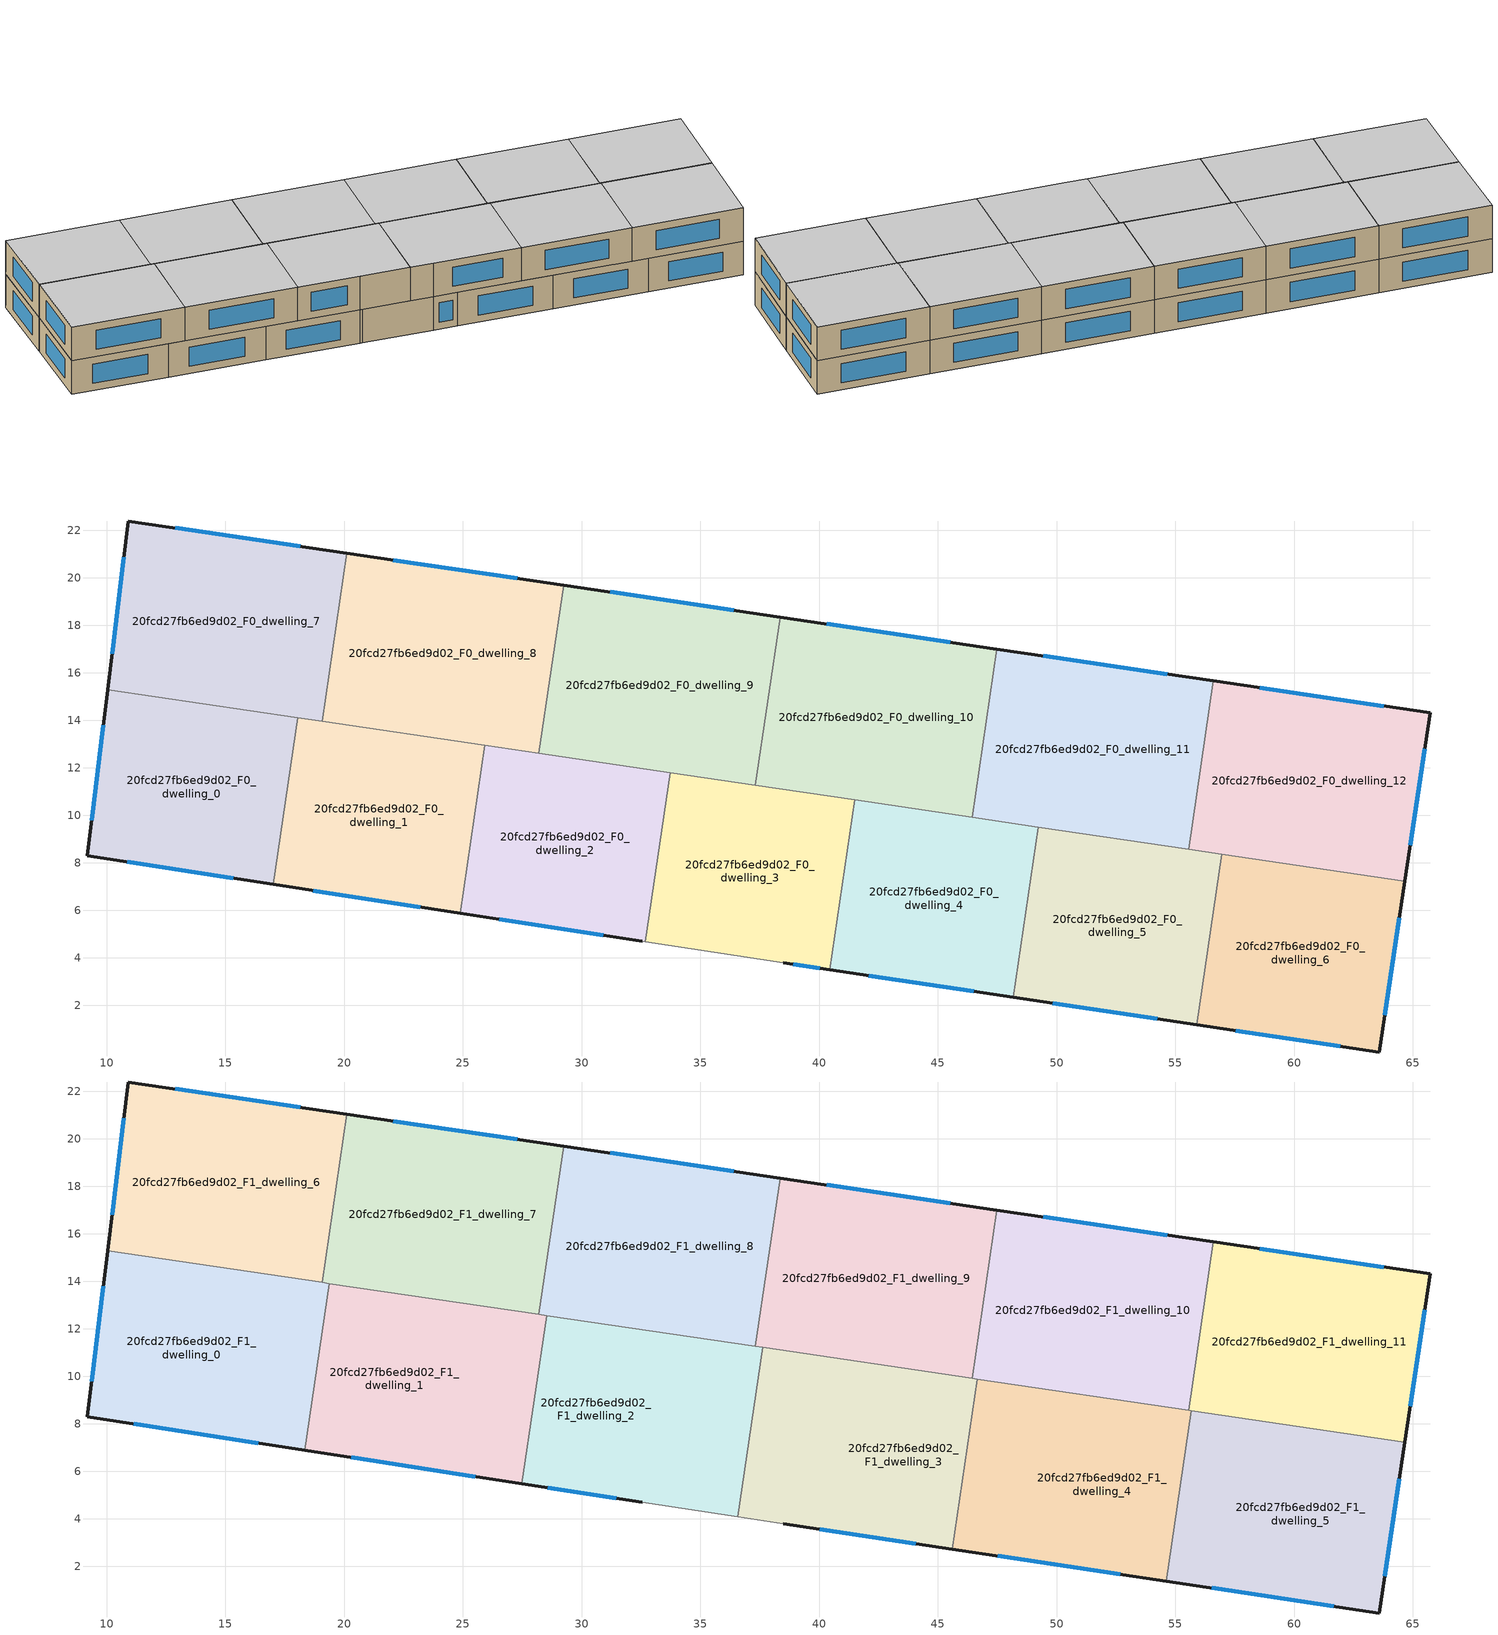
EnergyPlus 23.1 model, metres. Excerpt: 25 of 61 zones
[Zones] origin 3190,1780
20fcd27fb6ed9d02_F0_dwelling_0
 floor ground (EU_floor_Construction): 18.06,14.11 17.02,7.1 9.18,8.31 10.04,15.29 z0
 wall outside (EU_wall_Construction): 10.04,15.29 9.18,8.31 17.02,7.1 z0:3
 wall to 20fcd27fb6ed9d02_F0_dwelling_1 (EU_wall_Construction): 17.02,7.1 18.06,14.11 z0:3
 wall to 20fcd27fb6ed9d02_F0_dwelling_7 (EU_wall_Construction): 18.06,14.11 10.04,15.29 z0:3
 window (EU_Window_Construction): 10.86,8.05 15.34,7.36 / 9.86,13.79 9.37,9.8 z0.64:2.36
20fcd27fb6ed9d02_F0_dwelling_1
 floor ground (EU_floor_Construction): 25.93,12.95 24.89,5.88 17.02,7.1 18.06,14.11 z0
 wall outside (EU_wall_Construction): 17.02,7.1 24.89,5.88 z0:3
 wall to 20fcd27fb6ed9d02_F0_dwelling_2 (EU_wall_Construction): 24.89,5.88 25.93,12.95 z0:3
 wall to 20fcd27fb6ed9d02_F0_dwelling_8 (EU_wall_Construction): 25.93,12.95 19.08,13.96 z0:3
 wall to 20fcd27fb6ed9d02_F0_dwelling_7 (EU_wall_Construction): 19.08,13.96 18.06,14.11 z0:3
 window (EU_Window_Construction): 18.71,6.84 23.2,6.14 z0.64:2.36
20fcd27fb6ed9d02_F0_dwelling_10
 floor ground (EU_floor_Construction): 47.48,17.01 46.44,9.92 37.32,11.27 38.36,18.35 z0
 wall outside (EU_wall_Construction): 47.48,17.01 38.36,18.35 z0:3
 wall to 20fcd27fb6ed9d02_F0_dwelling_11 (EU_wall_Construction): 46.44,9.92 47.48,17.01 z0:3
 wall to 20fcd27fb6ed9d02_F0_dwelling_9 (EU_wall_Construction): 38.36,18.35 37.32,11.27 z0:3
 wall to 20fcd27fb6ed9d02_F0_dwelling_4 (EU_wall_Construction): 41.49,10.65 46.44,9.92 z0:3
 wall to 20fcd27fb6ed9d02_F0_dwelling_3 (EU_wall_Construction): 37.32,11.27 41.49,10.65 z0:3
 window (EU_Window_Construction): 45.53,17.29 40.32,18.06 z0.64:2.36
20fcd27fb6ed9d02_F0_dwelling_11
 floor ground (EU_floor_Construction): 56.6,15.66 55.56,8.58 46.44,9.92 47.48,17.01 z0
 wall outside (EU_wall_Construction): 56.6,15.66 47.48,17.01 z0:3
 wall to 20fcd27fb6ed9d02_F0_dwelling_12 (EU_wall_Construction): 55.56,8.58 56.6,15.66 z0:3
 wall to 20fcd27fb6ed9d02_F0_dwelling_5 (EU_wall_Construction): 49.23,9.51 55.56,8.58 z0:3
 wall to 20fcd27fb6ed9d02_F0_dwelling_4 (EU_wall_Construction): 46.44,9.92 49.23,9.51 z0:3
 window (EU_Window_Construction): 54.65,15.95 49.44,16.72 z0.64:2.36
20fcd27fb6ed9d02_F0_dwelling_12
 floor ground (EU_floor_Construction): 65.73,14.32 64.67,7.24 55.56,8.58 56.6,15.66 z0
 wall outside (EU_wall_Construction): 64.67,7.24 65.73,14.32 56.6,15.66 z0:3
 wall to 20fcd27fb6ed9d02_F0_dwelling_6 (EU_wall_Construction): 56.95,8.37 64.67,7.24 z0:3
 wall to 20fcd27fb6ed9d02_F0_dwelling_5 (EU_wall_Construction): 55.56,8.58 56.95,8.37 z0:3
 window (EU_Window_Construction): 64.89,8.75 65.51,12.8 / 63.78,14.6 58.56,15.37 z0.64:2.36
20fcd27fb6ed9d02_F0_dwelling_2
 floor ground (EU_floor_Construction): 33.73,11.79 32.68,4.68 32.54,4.7 24.89,5.88 25.93,12.95 z0
 wall outside (EU_wall_Construction): 24.89,5.88 32.54,4.7 z0:3
 wall to 20fcd27fb6ed9d02_F0_dwelling_3 (EU_wall_Construction): 32.68,4.68 33.73,11.79 z0:3
 wall adiabatic (EU_wall_Construction): 32.54,4.7 32.68,4.68 z0:3
 wall to 20fcd27fb6ed9d02_F0_dwelling_9 (EU_wall_Construction): 33.73,11.79 28.2,12.61 z0:3
 wall to 20fcd27fb6ed9d02_F0_dwelling_8 (EU_wall_Construction): 28.2,12.61 25.93,12.95 z0:3
 window (EU_Window_Construction): 26.53,5.63 30.9,4.95 z0.64:2.36
20fcd27fb6ed9d02_F0_dwelling_3
 floor ground (EU_floor_Construction): 41.49,10.65 40.44,3.5 38.5,3.79 32.68,4.68 33.73,11.79 z0
 wall outside (EU_wall_Construction): 38.5,3.79 40.44,3.5 z0:3
 wall to 20fcd27fb6ed9d02_F0_dwelling_4 (EU_wall_Construction): 40.44,3.5 41.49,10.65 z0:3
 wall adiabatic (EU_wall_Construction): 32.68,4.68 38.5,3.79 z0:3
 wall to 20fcd27fb6ed9d02_F0_dwelling_9 (EU_wall_Construction): 37.32,11.27 33.73,11.79 z0:3
 window (EU_Window_Construction): 38.91,3.73 40.03,3.56 z0.64:2.36
 ceiling adiabatic (EU_roof_Construction): 40.44,3.5 41.49,10.65 33.73,11.79 32.68,4.68 38.5,3.79 z3
20fcd27fb6ed9d02_F0_dwelling_4
 floor ground (EU_floor_Construction): 49.23,9.51 48.18,2.34 40.44,3.5 41.49,10.65 z0
 wall outside (EU_wall_Construction): 40.44,3.5 48.18,2.34 z0:3
 wall to 20fcd27fb6ed9d02_F0_dwelling_5 (EU_wall_Construction): 48.18,2.34 49.23,9.51 z0:3
 window (EU_Window_Construction): 42.1,3.25 46.52,2.59 z0.64:2.36
20fcd27fb6ed9d02_F0_dwelling_5
 floor ground (EU_floor_Construction): 56.95,8.37 55.89,1.19 48.18,2.34 49.23,9.51 z0
 wall outside (EU_wall_Construction): 48.18,2.34 55.89,1.19 z0:3
 wall to 20fcd27fb6ed9d02_F0_dwelling_6 (EU_wall_Construction): 55.89,1.19 56.95,8.37 z0:3
 window (EU_Window_Construction): 49.83,2.1 54.24,1.44 z0.64:2.36
20fcd27fb6ed9d02_F0_dwelling_6
 floor ground (EU_floor_Construction): 64.67,7.24 63.58,0.04 55.89,1.19 56.95,8.37 z0
 wall outside (EU_wall_Construction): 55.89,1.19 63.58,0.04 64.67,7.24 z0:3
 window (EU_Window_Construction): 63.81,1.58 64.43,5.69 / 57.54,0.94 61.93,0.29 z0.64:2.36
20fcd27fb6ed9d02_F0_dwelling_7
 floor ground (EU_floor_Construction): 20.12,21.04 19.08,13.96 10.04,15.29 10.92,22.4 z0
 wall outside (EU_wall_Construction): 20.12,21.04 10.92,22.4 10.04,15.29 z0:3
 wall to 20fcd27fb6ed9d02_F0_dwelling_8 (EU_wall_Construction): 19.08,13.96 20.12,21.04 z0:3
 window (EU_Window_Construction): 10.73,20.87 10.23,16.81 / 18.15,21.33 12.89,22.11 z0.64:2.36
20fcd27fb6ed9d02_F0_dwelling_8
 floor ground (EU_floor_Construction): 29.24,19.7 28.2,12.61 19.08,13.96 20.12,21.04 z0
 wall outside (EU_wall_Construction): 29.24,19.7 20.12,21.04 z0:3
 wall to 20fcd27fb6ed9d02_F0_dwelling_9 (EU_wall_Construction): 28.2,12.61 29.24,19.7 z0:3
 window (EU_Window_Construction): 27.29,19.98 22.08,20.75 z0.64:2.36
20fcd27fb6ed9d02_F0_dwelling_9
 floor ground (EU_floor_Construction): 38.36,18.35 37.32,11.27 28.2,12.61 29.24,19.7 z0
 wall outside (EU_wall_Construction): 38.36,18.35 29.24,19.7 z0:3
 window (EU_Window_Construction): 36.41,18.64 31.2,19.41 z0.64:2.36
20fcd27fb6ed9d02_F1_dwelling_0
 floor to 20fcd27fb6ed9d02_F0_dwelling_0 (EU_floor_Construction): 18.06,14.11 17.02,7.1 9.18,8.31 10.04,15.29 z3
 floor to 20fcd27fb6ed9d02_F0_dwelling_1 (EU_floor_Construction): 19.37,13.91 18.34,6.89 17.02,7.1 18.06,14.11 z3
 wall outside (EU_wall_Construction): 10.04,15.29 9.18,8.31 18.34,6.89 z3:6
 wall to 20fcd27fb6ed9d02_F1_dwelling_1 (EU_wall_Construction): 18.34,6.89 19.37,13.91 z3:6
 wall to 20fcd27fb6ed9d02_F1_dwelling_6 (EU_wall_Construction): 19.08,13.96 10.04,15.29 z3:6
 wall to 20fcd27fb6ed9d02_F1_dwelling_7 (EU_wall_Construction): 19.37,13.91 19.08,13.96 z3:6
 window (EU_Window_Construction): 11.14,8 16.38,7.2 / 9.86,13.79 9.37,9.8 z3.64:5.36
 ceiling to 20fcd27fb6ed9d02_F2_dwelling_0 (EU_floor_Construction): 18.34,6.89 19.37,13.91 10.04,15.29 9.18,8.31 z6
20fcd27fb6ed9d02_F1_dwelling_1
 floor to 20fcd27fb6ed9d02_F0_dwelling_1 (EU_floor_Construction): 25.93,12.95 24.89,5.88 18.34,6.89 19.37,13.91 z3
 floor to 20fcd27fb6ed9d02_F0_dwelling_2 (EU_floor_Construction): 28.53,12.56 27.49,5.48 24.89,5.88 25.93,12.95 z3
 wall outside (EU_wall_Construction): 18.34,6.89 27.49,5.48 z3:6
 wall to 20fcd27fb6ed9d02_F1_dwelling_2 (EU_wall_Construction): 27.49,5.48 28.53,12.56 z3:6
 wall to 20fcd27fb6ed9d02_F1_dwelling_7 (EU_wall_Construction): 28.2,12.61 19.37,13.91 z3:6
 wall to 20fcd27fb6ed9d02_F1_dwelling_8 (EU_wall_Construction): 28.53,12.56 28.2,12.61 z3:6
 window (EU_Window_Construction): 20.3,6.59 25.53,5.78 z3.64:5.36
 ceiling to 20fcd27fb6ed9d02_F2_dwelling_1 (EU_floor_Construction): 27.49,5.48 28.53,12.56 19.37,13.91 18.34,6.89 z6
20fcd27fb6ed9d02_F1_dwelling_10
 floor to 20fcd27fb6ed9d02_F0_dwelling_11 (EU_floor_Construction): 56.6,15.66 55.56,8.58 46.44,9.92 47.48,17.01 z3
 wall outside (EU_wall_Construction): 56.6,15.66 47.48,17.01 z3:6
 wall to 20fcd27fb6ed9d02_F1_dwelling_11 (EU_wall_Construction): 55.56,8.58 56.6,15.66 z3:6
 wall to 20fcd27fb6ed9d02_F1_dwelling_9 (EU_wall_Construction): 47.48,17.01 46.44,9.92 z3:6
 wall to 20fcd27fb6ed9d02_F1_dwelling_4 (EU_wall_Construction): 46.66,9.89 55.56,8.58 z3:6
 wall to 20fcd27fb6ed9d02_F1_dwelling_3 (EU_wall_Construction): 46.44,9.92 46.66,9.89 z3:6
 window (EU_Window_Construction): 54.65,15.95 49.44,16.72 z3.64:5.36
 ceiling to 20fcd27fb6ed9d02_F2_dwelling_10 (EU_floor_Construction): 55.56,8.58 56.6,15.66 47.48,17.01 46.44,9.92 z6
20fcd27fb6ed9d02_F1_dwelling_11
 floor to 20fcd27fb6ed9d02_F0_dwelling_12 (EU_floor_Construction): 65.73,14.32 64.67,7.24 55.56,8.58 56.6,15.66 z3
 wall outside (EU_wall_Construction): 64.67,7.24 65.73,14.32 56.6,15.66 z3:6
 wall to 20fcd27fb6ed9d02_F1_dwelling_5 (EU_wall_Construction): 55.67,8.56 64.67,7.24 z3:6
 wall to 20fcd27fb6ed9d02_F1_dwelling_4 (EU_wall_Construction): 55.56,8.58 55.67,8.56 z3:6
 window (EU_Window_Construction): 64.89,8.75 65.51,12.8 / 63.78,14.6 58.56,15.37 z3.64:5.36
 ceiling to 20fcd27fb6ed9d02_F2_dwelling_11 (EU_floor_Construction): 64.67,7.24 65.73,14.32 56.6,15.66 55.56,8.58 z6
20fcd27fb6ed9d02_F1_dwelling_2
 floor to 20fcd27fb6ed9d02_F0_dwelling_2 (EU_floor_Construction): 33.73,11.79 32.68,4.68 32.54,4.7 27.49,5.48 28.53,12.56 z3
 floor adiabatic (EU_floor_Construction): 37.62,11.22 36.57,4.09 32.68,4.68 33.73,11.79 z3
 wall outside (EU_wall_Construction): 27.49,5.48 32.54,4.7 z3:6
 wall to 20fcd27fb6ed9d02_F1_dwelling_3 (EU_wall_Construction): 36.57,4.09 37.62,11.22 z3:6
 wall adiabatic (EU_wall_Construction): 32.54,4.7 36.57,4.09 z3:6
 wall to 20fcd27fb6ed9d02_F1_dwelling_8 (EU_wall_Construction): 37.32,11.27 28.53,12.56 z3:6
 wall to 20fcd27fb6ed9d02_F1_dwelling_9 (EU_wall_Construction): 37.62,11.22 37.32,11.27 z3:6
 window (EU_Window_Construction): 28.57,5.31 31.46,4.86 z3.64:5.36
 ceiling to 20fcd27fb6ed9d02_F2_dwelling_2 (EU_floor_Construction): 36.57,4.09 37.62,11.22 28.53,12.56 27.49,5.48 32.54,4.7 z6
20fcd27fb6ed9d02_F1_dwelling_3
 floor to 20fcd27fb6ed9d02_F0_dwelling_4 (EU_floor_Construction): 46.66,9.89 45.6,2.73 40.44,3.5 41.49,10.65 z3
 floor adiabatic (EU_floor_Construction): 41.49,10.65 40.44,3.5 38.5,3.79 36.57,4.09 37.62,11.22 z3
 wall outside (EU_wall_Construction): 38.5,3.79 45.6,2.73 z3:6
 wall to 20fcd27fb6ed9d02_F1_dwelling_4 (EU_wall_Construction): 45.6,2.73 46.66,9.89 z3:6
 wall adiabatic (EU_wall_Construction): 36.57,4.09 38.5,3.79 z3:6
 wall to 20fcd27fb6ed9d02_F1_dwelling_9 (EU_wall_Construction): 46.44,9.92 37.62,11.22 z3:6
 window (EU_Window_Construction): 40.02,3.56 44.08,2.96 z3.64:5.36
 ceiling to 20fcd27fb6ed9d02_F2_dwelling_3 (EU_floor_Construction): 45.6,2.73 46.66,9.89 37.62,11.22 36.57,4.09 38.5,3.79 z6
20fcd27fb6ed9d02_F1_dwelling_4
 floor to 20fcd27fb6ed9d02_F0_dwelling_5 (EU_floor_Construction): 55.67,8.56 54.61,1.38 48.18,2.34 49.23,9.51 z3
 floor to 20fcd27fb6ed9d02_F0_dwelling_4 (EU_floor_Construction): 49.23,9.51 48.18,2.34 45.6,2.73 46.66,9.89 z3
 wall outside (EU_wall_Construction): 45.6,2.73 54.61,1.38 z3:6
 wall to 20fcd27fb6ed9d02_F1_dwelling_5 (EU_wall_Construction): 54.61,1.38 55.67,8.56 z3:6
 window (EU_Window_Construction): 47.53,2.44 52.68,1.67 z3.64:5.36
 ceiling to 20fcd27fb6ed9d02_F2_dwelling_4 (EU_floor_Construction): 54.61,1.38 55.67,8.56 46.66,9.89 45.6,2.73 z6
20fcd27fb6ed9d02_F1_dwelling_5
 floor to 20fcd27fb6ed9d02_F0_dwelling_6 (EU_floor_Construction): 64.67,7.24 63.58,0.04 55.89,1.19 56.95,8.37 z3
 floor to 20fcd27fb6ed9d02_F0_dwelling_5 (EU_floor_Construction): 56.95,8.37 55.89,1.19 54.61,1.38 55.67,8.56 z3
 wall outside (EU_wall_Construction): 54.61,1.38 63.58,0.04 64.67,7.24 z3:6
 window (EU_Window_Construction): 63.81,1.58 64.43,5.69 / 56.53,1.09 61.66,0.33 z3.64:5.36
 ceiling to 20fcd27fb6ed9d02_F2_dwelling_5 (EU_floor_Construction): 63.58,0.04 64.67,7.24 55.67,8.56 54.61,1.38 z6
20fcd27fb6ed9d02_F1_dwelling_6
 floor to 20fcd27fb6ed9d02_F0_dwelling_7 (EU_floor_Construction): 20.12,21.04 19.08,13.96 10.04,15.29 10.92,22.4 z3
 wall outside (EU_wall_Construction): 20.12,21.04 10.92,22.4 10.04,15.29 z3:6
 wall to 20fcd27fb6ed9d02_F1_dwelling_7 (EU_wall_Construction): 19.08,13.96 20.12,21.04 z3:6
 window (EU_Window_Construction): 10.73,20.87 10.23,16.81 / 18.15,21.33 12.89,22.11 z3.64:5.36
 ceiling to 20fcd27fb6ed9d02_F2_dwelling_6 (EU_floor_Construction): 19.08,13.96 20.12,21.04 10.92,22.4 10.04,15.29 z6
20fcd27fb6ed9d02_F1_dwelling_7
 floor to 20fcd27fb6ed9d02_F0_dwelling_8 (EU_floor_Construction): 29.24,19.7 28.2,12.61 19.08,13.96 20.12,21.04 z3
 wall outside (EU_wall_Construction): 29.24,19.7 20.12,21.04 z3:6
 wall to 20fcd27fb6ed9d02_F1_dwelling_8 (EU_wall_Construction): 28.2,12.61 29.24,19.7 z3:6
 window (EU_Window_Construction): 27.29,19.98 22.08,20.75 z3.64:5.36
 ceiling to 20fcd27fb6ed9d02_F2_dwelling_7 (EU_floor_Construction): 28.2,12.61 29.24,19.7 20.12,21.04 19.08,13.96 z6
20fcd27fb6ed9d02_F1_dwelling_8
 floor to 20fcd27fb6ed9d02_F0_dwelling_9 (EU_floor_Construction): 38.36,18.35 37.32,11.27 28.2,12.61 29.24,19.7 z3
 wall outside (EU_wall_Construction): 38.36,18.35 29.24,19.7 z3:6
 wall to 20fcd27fb6ed9d02_F1_dwelling_9 (EU_wall_Construction): 37.32,11.27 38.36,18.35 z3:6
 window (EU_Window_Construction): 36.41,18.64 31.2,19.41 z3.64:5.36
 ceiling to 20fcd27fb6ed9d02_F2_dwelling_8 (EU_floor_Construction): 37.32,11.27 38.36,18.35 29.24,19.7 28.2,12.61 z6
20fcd27fb6ed9d02_F1_dwelling_9
 floor to 20fcd27fb6ed9d02_F0_dwelling_10 (EU_floor_Construction): 47.48,17.01 46.44,9.92 37.32,11.27 38.36,18.35 z3
 wall outside (EU_wall_Construction): 47.48,17.01 38.36,18.35 z3:6
 window (EU_Window_Construction): 45.53,17.29 40.32,18.06 z3.64:5.36
 ceiling to 20fcd27fb6ed9d02_F2_dwelling_9 (EU_floor_Construction): 46.44,9.92 47.48,17.01 38.36,18.35 37.32,11.27 z6
[Building]
EU S2 Campaign: North Axis=0; Terrain=City; Solar Distribution=FullExterior
[Site:Location]
Yerevan-Zvartnots.Intl.AP: Latitude=40.15; Longitude=44.383; Time Zone=4; Elevation=854
[SizingPeriod:WeatherFileDays]
AnnualSizingPeriod: Begin Month=1; Begin Day of Month=1; End Month=12; End Day of Month=31; Day of Week for Start Day=Monday; Use Weather File Daylight Saving Period=No; Use Weather File Rain and Snow Indicators=No
[MATERIAL]
EU_InternalMass_Material: Roughness=MediumRough; Thickness=0.1; Conductivity=1; Density=1800; Specific Heat=900; Thermal Absorptance=0.9; Solar Absorptance=0.7; Visible Absorptance=0.7
[MATERIAL:NOMASS] Roughness=MediumRough; Thermal Absorptance=0.9; Solar Absorptance=0.7; Visible Absorptance=0.7
Name | Thermal Resistance
EU_wall_NoMass | 1.05043
EU_roof_NoMass | 1.45357
EU_floor_NoMass | 0.478065
[WINDOWMATERIAL:SIMPLEGLAZINGSYSTEM]
EU_Window_SimpleGlazing: UFactor=2.5566; Solar Heat Gain Coefficient=0.75; Visible Transmittance=0.75
[CONSTRUCTION]
EU_wall_Construction: EU_wall_NoMass
EU_roof_Construction: EU_roof_NoMass
EU_floor_Construction: EU_floor_NoMass
EU_Window_Construction: EU_Window_SimpleGlazing
EU_InternalMass_Construction: EU_InternalMass_Material
[ZONE] Type=1; Multiplier=1; Ceiling Height=autocalculate; Floor Area=autocalculate; Part of Total Floor Area=Yes
Name | Volume
20fcd27fb6ed9d02_F0_dwelling_0 | 169.736
20fcd27fb6ed9d02_F1_dwelling_0; 20fcd27fb6ed9d02_F1_dwelling_10; 20fcd27fb6ed9d02_F0_dwelling_11; 20fcd27fb6ed9d02_F1_dwelling_8; 20fcd27fb6ed9d02_F0_dwelling_9 | 198.022
20fcd27fb6ed9d02_F0_dwelling_1 | 169.756
20fcd27fb6ed9d02_F1_dwelling_1 | 198.021
20fcd27fb6ed9d02_F0_dwelling_10; 20fcd27fb6ed9d02_F1_dwelling_9 | 198.028
20fcd27fb6ed9d02_F1_dwelling_11; 20fcd27fb6ed9d02_F0_dwelling_12 | 198.026
20fcd27fb6ed9d02_F0_dwelling_2 | 169.744
20fcd27fb6ed9d02_F1_dwelling_2; 20fcd27fb6ed9d02_F1_dwelling_3 | 198.037
20fcd27fb6ed9d02_F0_dwelling_3; 20fcd27fb6ed9d02_F0_dwelling_6 | 169.745
20fcd27fb6ed9d02_F0_dwelling_4 | 169.759
20fcd27fb6ed9d02_F1_dwelling_4 | 198.036
20fcd27fb6ed9d02_F0_dwelling_5 | 169.753
20fcd27fb6ed9d02_F1_dwelling_5 | 198.029
20fcd27fb6ed9d02_F1_dwelling_6; 20fcd27fb6ed9d02_F0_dwelling_7 | 198.011
20fcd27fb6ed9d02_F1_dwelling_7; 20fcd27fb6ed9d02_F0_dwelling_8 | 198.04
[INTERNALMASS] Construction=EU_InternalMass_Construction
Name | Zone or ZoneList | Surface Area
20fcd27fb6ed9d02_F0_dwelling_0_EU_InternalMass | 20fcd27fb6ed9d02_F0_dwelling_0 | 56.5785
20fcd27fb6ed9d02_F0_dwelling_1_EU_InternalMass | 20fcd27fb6ed9d02_F0_dwelling_1 | 56.5855
20fcd27fb6ed9d02_F0_dwelling_2_EU_InternalMass | 20fcd27fb6ed9d02_F0_dwelling_2 | 56.5812
20fcd27fb6ed9d02_F0_dwelling_3_EU_InternalMass | 20fcd27fb6ed9d02_F0_dwelling_3 | 56.5817
20fcd27fb6ed9d02_F0_dwelling_4_EU_InternalMass | 20fcd27fb6ed9d02_F0_dwelling_4 | 56.5865
20fcd27fb6ed9d02_F0_dwelling_5_EU_InternalMass | 20fcd27fb6ed9d02_F0_dwelling_5 | 56.5844
20fcd27fb6ed9d02_F0_dwelling_6_EU_InternalMass | 20fcd27fb6ed9d02_F0_dwelling_6 | 56.5814
20fcd27fb6ed9d02_F0_dwelling_7_EU_InternalMass | 20fcd27fb6ed9d02_F0_dwelling_7 | 66.0037
20fcd27fb6ed9d02_F0_dwelling_8_EU_InternalMass | 20fcd27fb6ed9d02_F0_dwelling_8 | 66.0134
20fcd27fb6ed9d02_F0_dwelling_9_EU_InternalMass | 20fcd27fb6ed9d02_F0_dwelling_9 | 66.0074
20fcd27fb6ed9d02_F0_dwelling_10_EU_InternalMass | 20fcd27fb6ed9d02_F0_dwelling_10 | 66.0092
20fcd27fb6ed9d02_F0_dwelling_11_EU_InternalMass | 20fcd27fb6ed9d02_F0_dwelling_11 | 66.0074
20fcd27fb6ed9d02_F0_dwelling_12_EU_InternalMass | 20fcd27fb6ed9d02_F0_dwelling_12 | 66.0084
20fcd27fb6ed9d02_F1_dwelling_0_EU_InternalMass | 20fcd27fb6ed9d02_F1_dwelling_0 | 66.0072
20fcd27fb6ed9d02_F1_dwelling_1_EU_InternalMass | 20fcd27fb6ed9d02_F1_dwelling_1 | 66.0072
20fcd27fb6ed9d02_F1_dwelling_2_EU_InternalMass | 20fcd27fb6ed9d02_F1_dwelling_2 | 66.0126
20fcd27fb6ed9d02_F1_dwelling_3_EU_InternalMass | 20fcd27fb6ed9d02_F1_dwelling_3 | 66.0125
20fcd27fb6ed9d02_F1_dwelling_4_EU_InternalMass | 20fcd27fb6ed9d02_F1_dwelling_4 | 66.012
20fcd27fb6ed9d02_F1_dwelling_5_EU_InternalMass | 20fcd27fb6ed9d02_F1_dwelling_5 | 66.0095
20fcd27fb6ed9d02_F1_dwelling_6_EU_InternalMass | 20fcd27fb6ed9d02_F1_dwelling_6 | 66.0037
20fcd27fb6ed9d02_F1_dwelling_7_EU_InternalMass | 20fcd27fb6ed9d02_F1_dwelling_7 | 66.0134
20fcd27fb6ed9d02_F1_dwelling_8_EU_InternalMass | 20fcd27fb6ed9d02_F1_dwelling_8 | 66.0074
20fcd27fb6ed9d02_F1_dwelling_9_EU_InternalMass | 20fcd27fb6ed9d02_F1_dwelling_9 | 66.0092
20fcd27fb6ed9d02_F1_dwelling_10_EU_InternalMass | 20fcd27fb6ed9d02_F1_dwelling_10 | 66.0074
20fcd27fb6ed9d02_F1_dwelling_11_EU_InternalMass | 20fcd27fb6ed9d02_F1_dwelling_11 | 66.0084
[OTHEREQUIPMENT] Fuel Type=Electricity; Design Level Calculation Method=Watts/Area; Power per Zone Floor Area=1; Fraction Latent=0; Fraction Radiant=0; Fraction Lost=0; Carbon Dioxide Generation Rate=0; EndUse Subcategory=EU_Step8_InternalGains
Name | Zone or ZoneList or Space or SpaceList | Schedule
EU_Step8_InternalGain_20fcd27fb6ed9d02_F0_dwelling_0_f000 | 20fcd27fb6ed9d02_F0_dwelling_0 | EU_Step8_GainSchedule_20fcd27fb6ed9d02_F0_dwelling_0_f000
EU_Step8_InternalGain_20fcd27fb6ed9d02_F0_dwelling_1_f000 | 20fcd27fb6ed9d02_F0_dwelling_1 | EU_Step8_GainSchedule_20fcd27fb6ed9d02_F0_dwelling_1_f000
EU_Step8_InternalGain_20fcd27fb6ed9d02_F0_dwelling_2_f000 | 20fcd27fb6ed9d02_F0_dwelling_2 | EU_Step8_GainSchedule_20fcd27fb6ed9d02_F0_dwelling_2_f000
EU_Step8_InternalGain_20fcd27fb6ed9d02_F0_dwelling_3_f000 | 20fcd27fb6ed9d02_F0_dwelling_3 | EU_Step8_GainSchedule_20fcd27fb6ed9d02_F0_dwelling_3_f000
EU_Step8_InternalGain_20fcd27fb6ed9d02_F0_dwelling_4_f000 | 20fcd27fb6ed9d02_F0_dwelling_4 | EU_Step8_GainSchedule_20fcd27fb6ed9d02_F0_dwelling_4_f000
EU_Step8_InternalGain_20fcd27fb6ed9d02_F0_dwelling_5_f000 | 20fcd27fb6ed9d02_F0_dwelling_5 | EU_Step8_GainSchedule_20fcd27fb6ed9d02_F0_dwelling_5_f000
EU_Step8_InternalGain_20fcd27fb6ed9d02_F0_dwelling_6_f000 | 20fcd27fb6ed9d02_F0_dwelling_6 | EU_Step8_GainSchedule_20fcd27fb6ed9d02_F0_dwelling_6_f000
EU_Step8_InternalGain_20fcd27fb6ed9d02_F0_dwelling_7_f000 | 20fcd27fb6ed9d02_F0_dwelling_7 | EU_Step8_GainSchedule_20fcd27fb6ed9d02_F0_dwelling_7_f000
EU_Step8_InternalGain_20fcd27fb6ed9d02_F0_dwelling_8_f000 | 20fcd27fb6ed9d02_F0_dwelling_8 | EU_Step8_GainSchedule_20fcd27fb6ed9d02_F0_dwelling_8_f000
EU_Step8_InternalGain_20fcd27fb6ed9d02_F0_dwelling_9_f000 | 20fcd27fb6ed9d02_F0_dwelling_9 | EU_Step8_GainSchedule_20fcd27fb6ed9d02_F0_dwelling_9_f000
EU_Step8_InternalGain_20fcd27fb6ed9d02_F0_dwelling_10_f000 | 20fcd27fb6ed9d02_F0_dwelling_10 | EU_Step8_GainSchedule_20fcd27fb6ed9d02_F0_dwelling_10_f000
EU_Step8_InternalGain_20fcd27fb6ed9d02_F0_dwelling_11_f000 | 20fcd27fb6ed9d02_F0_dwelling_11 | EU_Step8_GainSchedule_20fcd27fb6ed9d02_F0_dwelling_11_f000
EU_Step8_InternalGain_20fcd27fb6ed9d02_F0_dwelling_12_f000 | 20fcd27fb6ed9d02_F0_dwelling_12 | EU_Step8_GainSchedule_20fcd27fb6ed9d02_F0_dwelling_12_f000
EU_Step8_InternalGain_20fcd27fb6ed9d02_F1_dwelling_0_f000 | 20fcd27fb6ed9d02_F1_dwelling_0 | EU_Step8_GainSchedule_20fcd27fb6ed9d02_F1_dwelling_0_f000
EU_Step8_InternalGain_20fcd27fb6ed9d02_F1_dwelling_1_f000 | 20fcd27fb6ed9d02_F1_dwelling_1 | EU_Step8_GainSchedule_20fcd27fb6ed9d02_F1_dwelling_1_f000
EU_Step8_InternalGain_20fcd27fb6ed9d02_F1_dwelling_2_f000 | 20fcd27fb6ed9d02_F1_dwelling_2 | EU_Step8_GainSchedule_20fcd27fb6ed9d02_F1_dwelling_2_f000
EU_Step8_InternalGain_20fcd27fb6ed9d02_F1_dwelling_3_f000 | 20fcd27fb6ed9d02_F1_dwelling_3 | EU_Step8_GainSchedule_20fcd27fb6ed9d02_F1_dwelling_3_f000
EU_Step8_InternalGain_20fcd27fb6ed9d02_F1_dwelling_4_f000 | 20fcd27fb6ed9d02_F1_dwelling_4 | EU_Step8_GainSchedule_20fcd27fb6ed9d02_F1_dwelling_4_f000
EU_Step8_InternalGain_20fcd27fb6ed9d02_F1_dwelling_5_f000 | 20fcd27fb6ed9d02_F1_dwelling_5 | EU_Step8_GainSchedule_20fcd27fb6ed9d02_F1_dwelling_5_f000
EU_Step8_InternalGain_20fcd27fb6ed9d02_F1_dwelling_6_f000 | 20fcd27fb6ed9d02_F1_dwelling_6 | EU_Step8_GainSchedule_20fcd27fb6ed9d02_F1_dwelling_6_f000
EU_Step8_InternalGain_20fcd27fb6ed9d02_F1_dwelling_7_f000 | 20fcd27fb6ed9d02_F1_dwelling_7 | EU_Step8_GainSchedule_20fcd27fb6ed9d02_F1_dwelling_7_f000
EU_Step8_InternalGain_20fcd27fb6ed9d02_F1_dwelling_8_f000 | 20fcd27fb6ed9d02_F1_dwelling_8 | EU_Step8_GainSchedule_20fcd27fb6ed9d02_F1_dwelling_8_f000
EU_Step8_InternalGain_20fcd27fb6ed9d02_F1_dwelling_9_f000 | 20fcd27fb6ed9d02_F1_dwelling_9 | EU_Step8_GainSchedule_20fcd27fb6ed9d02_F1_dwelling_9_f000
EU_Step8_InternalGain_20fcd27fb6ed9d02_F1_dwelling_10_f000 | 20fcd27fb6ed9d02_F1_dwelling_10 | EU_Step8_GainSchedule_20fcd27fb6ed9d02_F1_dwelling_10_f000
EU_Step8_InternalGain_20fcd27fb6ed9d02_F1_dwelling_11_f000 | 20fcd27fb6ed9d02_F1_dwelling_11 | EU_Step8_GainSchedule_20fcd27fb6ed9d02_F1_dwelling_11_f000
[ZONEVENTILATION:DESIGNFLOWRATE] Schedule=EU_AlwaysOn; Design Flow Rate Calculation Method=AirChanges/Hour; Air Changes per Hour=0.557805; Ventilation Type=Natural; Fan Pressure Rise=0; Fan Total Efficiency=1; Constant Term Coefficient=1; Temperature Term Coefficient=0; Velocity Term Coefficient=0; Velocity Squared Term Coefficient=0; Minimum Indoor Temperature=-100; Maximum Indoor Temperature=100; Delta Temperature=-100; Minimum Outdoor Temperature=-100; Maximum Outdoor Temperature=100; Maximum Wind Speed=40
Name | Zone or ZoneList or Space or SpaceList
EU_ConstantAir_20fcd27fb6ed9d02_F0_dwelling_0 | 20fcd27fb6ed9d02_F0_dwelling_0
EU_ConstantAir_20fcd27fb6ed9d02_F0_dwelling_1 | 20fcd27fb6ed9d02_F0_dwelling_1
EU_ConstantAir_20fcd27fb6ed9d02_F0_dwelling_2 | 20fcd27fb6ed9d02_F0_dwelling_2
EU_ConstantAir_20fcd27fb6ed9d02_F0_dwelling_3 | 20fcd27fb6ed9d02_F0_dwelling_3
EU_ConstantAir_20fcd27fb6ed9d02_F0_dwelling_4 | 20fcd27fb6ed9d02_F0_dwelling_4
EU_ConstantAir_20fcd27fb6ed9d02_F0_dwelling_5 | 20fcd27fb6ed9d02_F0_dwelling_5
EU_ConstantAir_20fcd27fb6ed9d02_F0_dwelling_6 | 20fcd27fb6ed9d02_F0_dwelling_6
EU_ConstantAir_20fcd27fb6ed9d02_F0_dwelling_7 | 20fcd27fb6ed9d02_F0_dwelling_7
EU_ConstantAir_20fcd27fb6ed9d02_F0_dwelling_8 | 20fcd27fb6ed9d02_F0_dwelling_8
EU_ConstantAir_20fcd27fb6ed9d02_F0_dwelling_9 | 20fcd27fb6ed9d02_F0_dwelling_9
EU_ConstantAir_20fcd27fb6ed9d02_F0_dwelling_10 | 20fcd27fb6ed9d02_F0_dwelling_10
EU_ConstantAir_20fcd27fb6ed9d02_F0_dwelling_11 | 20fcd27fb6ed9d02_F0_dwelling_11
EU_ConstantAir_20fcd27fb6ed9d02_F0_dwelling_12 | 20fcd27fb6ed9d02_F0_dwelling_12
EU_ConstantAir_20fcd27fb6ed9d02_F1_dwelling_0 | 20fcd27fb6ed9d02_F1_dwelling_0
EU_ConstantAir_20fcd27fb6ed9d02_F1_dwelling_1 | 20fcd27fb6ed9d02_F1_dwelling_1
EU_ConstantAir_20fcd27fb6ed9d02_F1_dwelling_2 | 20fcd27fb6ed9d02_F1_dwelling_2
EU_ConstantAir_20fcd27fb6ed9d02_F1_dwelling_3 | 20fcd27fb6ed9d02_F1_dwelling_3
EU_ConstantAir_20fcd27fb6ed9d02_F1_dwelling_4 | 20fcd27fb6ed9d02_F1_dwelling_4
EU_ConstantAir_20fcd27fb6ed9d02_F1_dwelling_5 | 20fcd27fb6ed9d02_F1_dwelling_5
EU_ConstantAir_20fcd27fb6ed9d02_F1_dwelling_6 | 20fcd27fb6ed9d02_F1_dwelling_6
EU_ConstantAir_20fcd27fb6ed9d02_F1_dwelling_7 | 20fcd27fb6ed9d02_F1_dwelling_7
EU_ConstantAir_20fcd27fb6ed9d02_F1_dwelling_8 | 20fcd27fb6ed9d02_F1_dwelling_8
EU_ConstantAir_20fcd27fb6ed9d02_F1_dwelling_9 | 20fcd27fb6ed9d02_F1_dwelling_9
EU_ConstantAir_20fcd27fb6ed9d02_F1_dwelling_10 | 20fcd27fb6ed9d02_F1_dwelling_10
EU_ConstantAir_20fcd27fb6ed9d02_F1_dwelling_11 | 20fcd27fb6ed9d02_F1_dwelling_11
[HVACTEMPLATE:THERMOSTAT] Constant Heating Setpoint=20; Constant Cooling Setpoint=50
EU_HeatOnly_20fcd27fb6ed9d02_F0_dwelling_0; EU_HeatOnly_20fcd27fb6ed9d02_F0_dwelling_1; EU_HeatOnly_20fcd27fb6ed9d02_F0_dwelling_2; EU_HeatOnly_20fcd27fb6ed9d02_F0_dwelling_3; EU_HeatOnly_20fcd27fb6ed9d02_F0_dwelling_4; EU_HeatOnly_20fcd27fb6ed9d02_F0_dwelling_5; EU_HeatOnly_20fcd27fb6ed9d02_F0_dwelling_6; EU_HeatOnly_20fcd27fb6ed9d02_F0_dwelling_7; EU_HeatOnly_20fcd27fb6ed9d02_F0_dwelling_8; EU_HeatOnly_20fcd27fb6ed9d02_F0_dwelling_9; EU_HeatOnly_20fcd27fb6ed9d02_F0_dwelling_10; EU_HeatOnly_20fcd27fb6ed9d02_F0_dwelling_11; EU_HeatOnly_20fcd27fb6ed9d02_F0_dwelling_12; EU_HeatOnly_20fcd27fb6ed9d02_F1_dwelling_0; EU_HeatOnly_20fcd27fb6ed9d02_F1_dwelling_1; EU_HeatOnly_20fcd27fb6ed9d02_F1_dwelling_2; EU_HeatOnly_20fcd27fb6ed9d02_F1_dwelling_3; EU_HeatOnly_20fcd27fb6ed9d02_F1_dwelling_4; EU_HeatOnly_20fcd27fb6ed9d02_F1_dwelling_5; EU_HeatOnly_20fcd27fb6ed9d02_F1_dwelling_6; EU_HeatOnly_20fcd27fb6ed9d02_F1_dwelling_7; EU_HeatOnly_20fcd27fb6ed9d02_F1_dwelling_8; EU_HeatOnly_20fcd27fb6ed9d02_F1_dwelling_9; EU_HeatOnly_20fcd27fb6ed9d02_F1_dwelling_10; EU_HeatOnly_20fcd27fb6ed9d02_F1_dwelling_11; EU_HeatOnly_20fcd27fb6ed9d02_F2_dwelling_0; EU_HeatOnly_20fcd27fb6ed9d02_F2_dwelling_1; EU_HeatOnly_20fcd27fb6ed9d02_F2_dwelling_2; EU_HeatOnly_20fcd27fb6ed9d02_F2_dwelling_3; EU_HeatOnly_20fcd27fb6ed9d02_F2_dwelling_4; EU_HeatOnly_20fcd27fb6ed9d02_F2_dwelling_5; EU_HeatOnly_20fcd27fb6ed9d02_F2_dwelling_6; EU_HeatOnly_20fcd27fb6ed9d02_F2_dwelling_7; EU_HeatOnly_20fcd27fb6ed9d02_F2_dwelling_8; EU_HeatOnly_20fcd27fb6ed9d02_F2_dwelling_9; EU_HeatOnly_20fcd27fb6ed9d02_F2_dwelling_10; EU_HeatOnly_20fcd27fb6ed9d02_F2_dwelling_11; EU_HeatOnly_20fcd27fb6ed9d02_F3_dwelling_0; EU_HeatOnly_20fcd27fb6ed9d02_F3_dwelling_1; EU_HeatOnly_20fcd27fb6ed9d02_F3_dwelling_2; EU_HeatOnly_20fcd27fb6ed9d02_F3_dwelling_3; EU_HeatOnly_20fcd27fb6ed9d02_F3_dwelling_4; EU_HeatOnly_20fcd27fb6ed9d02_F3_dwelling_5; EU_HeatOnly_20fcd27fb6ed9d02_F3_dwelling_6; EU_HeatOnly_20fcd27fb6ed9d02_F3_dwelling_7; EU_HeatOnly_20fcd27fb6ed9d02_F3_dwelling_8; EU_HeatOnly_20fcd27fb6ed9d02_F3_dwelling_9; EU_HeatOnly_20fcd27fb6ed9d02_F3_dwelling_10; EU_HeatOnly_20fcd27fb6ed9d02_F3_dwelling_11; EU_HeatOnly_20fcd27fb6ed9d02_F4_dwelling_0; EU_HeatOnly_20fcd27fb6ed9d02_F4_dwelling_1; EU_HeatOnly_20fcd27fb6ed9d02_F4_dwelling_2; EU_HeatOnly_20fcd27fb6ed9d02_F4_dwelling_3; EU_HeatOnly_20fcd27fb6ed9d02_F4_dwelling_4; EU_HeatOnly_20fcd27fb6ed9d02_F4_dwelling_5; EU_HeatOnly_20fcd27fb6ed9d02_F4_dwelling_6; EU_HeatOnly_20fcd27fb6ed9d02_F4_dwelling_7; EU_HeatOnly_20fcd27fb6ed9d02_F4_dwelling_8; EU_HeatOnly_20fcd27fb6ed9d02_F4_dwelling_9; EU_HeatOnly_20fcd27fb6ed9d02_F4_dwelling_10; EU_HeatOnly_20fcd27fb6ed9d02_F4_dwelling_11
[HVACTEMPLATE:ZONE:IDEALLOADSAIRSYSTEM] System Availability Schedule=EU_AlwaysOn; Maximum Heating Supply Air Temperature=50; Minimum Cooling Supply Air Temperature=13; Maximum Heating Supply Air Humidity Ratio=0.0156; Minimum Cooling Supply Air Humidity Ratio=0.0077; Heating Limit=NoLimit; Cooling Limit=NoLimit; Heating Availability Schedule=EU_AlwaysOn; Cooling Availability Schedule=EU_CoolingOff; Dehumidification Control Type=ConstantSensibleHeatRatio; Cooling Sensible Heat Ratio=0.7; Dehumidification Setpoint=60; Humidification Control Type=None; Humidification Setpoint=30; Outdoor Air Method=None; Outdoor Air Flow Rate per Person=0.00944; Outdoor Air Flow Rate per Zone Floor Area=0; Outdoor Air Flow Rate per Zone=0; Demand Controlled Ventilation Type=None; Outdoor Air Economizer Type=NoEconomizer; Heat Recovery Type=None; Sensible Heat Recovery Effectiveness=0.7; Latent Heat Recovery Effectiveness=0.65
Name | Template Thermostat
20fcd27fb6ed9d02_F0_dwelling_0 | EU_HeatOnly_20fcd27fb6ed9d02_F0_dwelling_0
20fcd27fb6ed9d02_F0_dwelling_1 | EU_HeatOnly_20fcd27fb6ed9d02_F0_dwelling_1
20fcd27fb6ed9d02_F0_dwelling_2 | EU_HeatOnly_20fcd27fb6ed9d02_F0_dwelling_2
20fcd27fb6ed9d02_F0_dwelling_3 | EU_HeatOnly_20fcd27fb6ed9d02_F0_dwelling_3
20fcd27fb6ed9d02_F0_dwelling_4 | EU_HeatOnly_20fcd27fb6ed9d02_F0_dwelling_4
20fcd27fb6ed9d02_F0_dwelling_5 | EU_HeatOnly_20fcd27fb6ed9d02_F0_dwelling_5
20fcd27fb6ed9d02_F0_dwelling_6 | EU_HeatOnly_20fcd27fb6ed9d02_F0_dwelling_6
20fcd27fb6ed9d02_F0_dwelling_7 | EU_HeatOnly_20fcd27fb6ed9d02_F0_dwelling_7
20fcd27fb6ed9d02_F0_dwelling_8 | EU_HeatOnly_20fcd27fb6ed9d02_F0_dwelling_8
20fcd27fb6ed9d02_F0_dwelling_9 | EU_HeatOnly_20fcd27fb6ed9d02_F0_dwelling_9
20fcd27fb6ed9d02_F0_dwelling_10 | EU_HeatOnly_20fcd27fb6ed9d02_F0_dwelling_10
20fcd27fb6ed9d02_F0_dwelling_11 | EU_HeatOnly_20fcd27fb6ed9d02_F0_dwelling_11
20fcd27fb6ed9d02_F0_dwelling_12 | EU_HeatOnly_20fcd27fb6ed9d02_F0_dwelling_12
20fcd27fb6ed9d02_F1_dwelling_0 | EU_HeatOnly_20fcd27fb6ed9d02_F1_dwelling_0
20fcd27fb6ed9d02_F1_dwelling_1 | EU_HeatOnly_20fcd27fb6ed9d02_F1_dwelling_1
20fcd27fb6ed9d02_F1_dwelling_2 | EU_HeatOnly_20fcd27fb6ed9d02_F1_dwelling_2
20fcd27fb6ed9d02_F1_dwelling_3 | EU_HeatOnly_20fcd27fb6ed9d02_F1_dwelling_3
20fcd27fb6ed9d02_F1_dwelling_4 | EU_HeatOnly_20fcd27fb6ed9d02_F1_dwelling_4
20fcd27fb6ed9d02_F1_dwelling_5 | EU_HeatOnly_20fcd27fb6ed9d02_F1_dwelling_5
20fcd27fb6ed9d02_F1_dwelling_6 | EU_HeatOnly_20fcd27fb6ed9d02_F1_dwelling_6
20fcd27fb6ed9d02_F1_dwelling_7 | EU_HeatOnly_20fcd27fb6ed9d02_F1_dwelling_7
20fcd27fb6ed9d02_F1_dwelling_8 | EU_HeatOnly_20fcd27fb6ed9d02_F1_dwelling_8
20fcd27fb6ed9d02_F1_dwelling_9 | EU_HeatOnly_20fcd27fb6ed9d02_F1_dwelling_9
20fcd27fb6ed9d02_F1_dwelling_10 | EU_HeatOnly_20fcd27fb6ed9d02_F1_dwelling_10
20fcd27fb6ed9d02_F1_dwelling_11 | EU_HeatOnly_20fcd27fb6ed9d02_F1_dwelling_11
[SIZING:ZONE] Zone Cooling Design Supply Air Temperature Input Method=SupplyAirTemperature; Zone Cooling Design Supply Air Temperature=13; Zone Heating Design Supply Air Temperature Input Method=SupplyAirTemperature; Zone Heating Design Supply Air Temperature=50; Zone Cooling Design Supply Air Humidity Ratio=0.008; Zone Heating Design Supply Air Humidity Ratio=0.008; Cooling Design Air Flow Method=DesignDay; Cooling Design Air Flow Rate=0; Cooling Minimum Air Flow per Zone Floor Area=0.000762; Cooling Minimum Air Flow=0; Cooling Minimum Air Flow Fraction=0.2; Heating Design Air Flow Method=DesignDay; Heating Design Air Flow Rate=0; Heating Maximum Air Flow per Zone Floor Area=0.002032; Heating Maximum Air Flow=0.141576; Heating Maximum Air Flow Fraction=0.3; Account for Dedicated Outdoor Air System=No; Dedicated Outdoor Air System Control Strategy=NeutralSupplyAir; Dedicated Outdoor Air Low Setpoint Temperature for Design=autosize; Dedicated Outdoor Air High Setpoint Temperature for Design=autosize; Zone Load Sizing Method=Sensible Load Only No Latent Load; Zone Latent Cooling Design Supply Air Humidity Ratio Input Method=HumidityRatioDifference; Zone Cooling Design Supply Air Humidity Ratio Difference=0.005; Zone Latent Heating Design Supply Air Humidity Ratio Input Method=HumidityRatioDifference; Zone Humidification Design Supply Air Humidity Ratio Difference=0.005
20fcd27fb6ed9d02_F0_dwelling_0; 20fcd27fb6ed9d02_F0_dwelling_1; 20fcd27fb6ed9d02_F0_dwelling_2; 20fcd27fb6ed9d02_F0_dwelling_3; 20fcd27fb6ed9d02_F0_dwelling_4; 20fcd27fb6ed9d02_F0_dwelling_5; 20fcd27fb6ed9d02_F0_dwelling_6; 20fcd27fb6ed9d02_F0_dwelling_7; 20fcd27fb6ed9d02_F0_dwelling_8; 20fcd27fb6ed9d02_F0_dwelling_9; 20fcd27fb6ed9d02_F0_dwelling_10; 20fcd27fb6ed9d02_F0_dwelling_11; 20fcd27fb6ed9d02_F0_dwelling_12; 20fcd27fb6ed9d02_F1_dwelling_0; 20fcd27fb6ed9d02_F1_dwelling_1; 20fcd27fb6ed9d02_F1_dwelling_2; 20fcd27fb6ed9d02_F1_dwelling_3; 20fcd27fb6ed9d02_F1_dwelling_4; 20fcd27fb6ed9d02_F1_dwelling_5; 20fcd27fb6ed9d02_F1_dwelling_6; 20fcd27fb6ed9d02_F1_dwelling_7; 20fcd27fb6ed9d02_F1_dwelling_8; 20fcd27fb6ed9d02_F1_dwelling_9; 20fcd27fb6ed9d02_F1_dwelling_10; 20fcd27fb6ed9d02_F1_dwelling_11
[SCHEDULE:CONSTANT]
Name | Hourly Value
EU_AlwaysOn | 1
EU_CoolingOff | 0
[SCHEDULE:FILE] Column Number=1; Rows to Skip at Top=0; Number of Hours of Data=8760; Column Separator=Comma; Interpolate to Timestep=No; Minutes per Item=60; Adjust Schedule for Daylight Savings=Yes
Name | File
EU_Step8_GainSchedule_20fcd27fb6ed9d02_F0_dwelling_0_f000 | ../../schedules/20fcd27fb6ed9d02/20fcd27fb6ed9d02_F0_dwelling_0_f000_gain.csv
EU_Step8_GainSchedule_20fcd27fb6ed9d02_F0_dwelling_1_f000 | ../../schedules/20fcd27fb6ed9d02/20fcd27fb6ed9d02_F0_dwelling_1_f000_gain.csv
EU_Step8_GainSchedule_20fcd27fb6ed9d02_F0_dwelling_2_f000 | ../../schedules/20fcd27fb6ed9d02/20fcd27fb6ed9d02_F0_dwelling_2_f000_gain.csv
EU_Step8_GainSchedule_20fcd27fb6ed9d02_F0_dwelling_3_f000 | ../../schedules/20fcd27fb6ed9d02/20fcd27fb6ed9d02_F0_dwelling_3_f000_gain.csv
EU_Step8_GainSchedule_20fcd27fb6ed9d02_F0_dwelling_4_f000 | ../../schedules/20fcd27fb6ed9d02/20fcd27fb6ed9d02_F0_dwelling_4_f000_gain.csv
EU_Step8_GainSchedule_20fcd27fb6ed9d02_F0_dwelling_5_f000 | ../../schedules/20fcd27fb6ed9d02/20fcd27fb6ed9d02_F0_dwelling_5_f000_gain.csv
EU_Step8_GainSchedule_20fcd27fb6ed9d02_F0_dwelling_6_f000 | ../../schedules/20fcd27fb6ed9d02/20fcd27fb6ed9d02_F0_dwelling_6_f000_gain.csv
EU_Step8_GainSchedule_20fcd27fb6ed9d02_F0_dwelling_7_f000 | ../../schedules/20fcd27fb6ed9d02/20fcd27fb6ed9d02_F0_dwelling_7_f000_gain.csv
EU_Step8_GainSchedule_20fcd27fb6ed9d02_F0_dwelling_8_f000 | ../../schedules/20fcd27fb6ed9d02/20fcd27fb6ed9d02_F0_dwelling_8_f000_gain.csv
EU_Step8_GainSchedule_20fcd27fb6ed9d02_F0_dwelling_9_f000 | ../../schedules/20fcd27fb6ed9d02/20fcd27fb6ed9d02_F0_dwelling_9_f000_gain.csv
EU_Step8_GainSchedule_20fcd27fb6ed9d02_F0_dwelling_10_f000 | ../../schedules/20fcd27fb6ed9d02/20fcd27fb6ed9d02_F0_dwelling_10_f000_gain.csv
EU_Step8_GainSchedule_20fcd27fb6ed9d02_F0_dwelling_11_f000 | ../../schedules/20fcd27fb6ed9d02/20fcd27fb6ed9d02_F0_dwelling_11_f000_gain.csv
EU_Step8_GainSchedule_20fcd27fb6ed9d02_F0_dwelling_12_f000 | ../../schedules/20fcd27fb6ed9d02/20fcd27fb6ed9d02_F0_dwelling_12_f000_gain.csv
EU_Step8_GainSchedule_20fcd27fb6ed9d02_F1_dwelling_0_f000 | ../../schedules/20fcd27fb6ed9d02/20fcd27fb6ed9d02_F1_dwelling_0_f000_gain.csv
EU_Step8_GainSchedule_20fcd27fb6ed9d02_F1_dwelling_1_f000 | ../../schedules/20fcd27fb6ed9d02/20fcd27fb6ed9d02_F1_dwelling_1_f000_gain.csv
EU_Step8_GainSchedule_20fcd27fb6ed9d02_F1_dwelling_2_f000 | ../../schedules/20fcd27fb6ed9d02/20fcd27fb6ed9d02_F1_dwelling_2_f000_gain.csv
EU_Step8_GainSchedule_20fcd27fb6ed9d02_F1_dwelling_3_f000 | ../../schedules/20fcd27fb6ed9d02/20fcd27fb6ed9d02_F1_dwelling_3_f000_gain.csv
EU_Step8_GainSchedule_20fcd27fb6ed9d02_F1_dwelling_4_f000 | ../../schedules/20fcd27fb6ed9d02/20fcd27fb6ed9d02_F1_dwelling_4_f000_gain.csv
EU_Step8_GainSchedule_20fcd27fb6ed9d02_F1_dwelling_5_f000 | ../../schedules/20fcd27fb6ed9d02/20fcd27fb6ed9d02_F1_dwelling_5_f000_gain.csv
EU_Step8_GainSchedule_20fcd27fb6ed9d02_F1_dwelling_6_f000 | ../../schedules/20fcd27fb6ed9d02/20fcd27fb6ed9d02_F1_dwelling_6_f000_gain.csv
EU_Step8_GainSchedule_20fcd27fb6ed9d02_F1_dwelling_7_f000 | ../../schedules/20fcd27fb6ed9d02/20fcd27fb6ed9d02_F1_dwelling_7_f000_gain.csv
EU_Step8_GainSchedule_20fcd27fb6ed9d02_F1_dwelling_8_f000 | ../../schedules/20fcd27fb6ed9d02/20fcd27fb6ed9d02_F1_dwelling_8_f000_gain.csv
EU_Step8_GainSchedule_20fcd27fb6ed9d02_F1_dwelling_9_f000 | ../../schedules/20fcd27fb6ed9d02/20fcd27fb6ed9d02_F1_dwelling_9_f000_gain.csv
EU_Step8_GainSchedule_20fcd27fb6ed9d02_F1_dwelling_10_f000 | ../../schedules/20fcd27fb6ed9d02/20fcd27fb6ed9d02_F1_dwelling_10_f000_gain.csv
EU_Step8_GainSchedule_20fcd27fb6ed9d02_F1_dwelling_11_f000 | ../../schedules/20fcd27fb6ed9d02/20fcd27fb6ed9d02_F1_dwelling_11_f000_gain.csv
